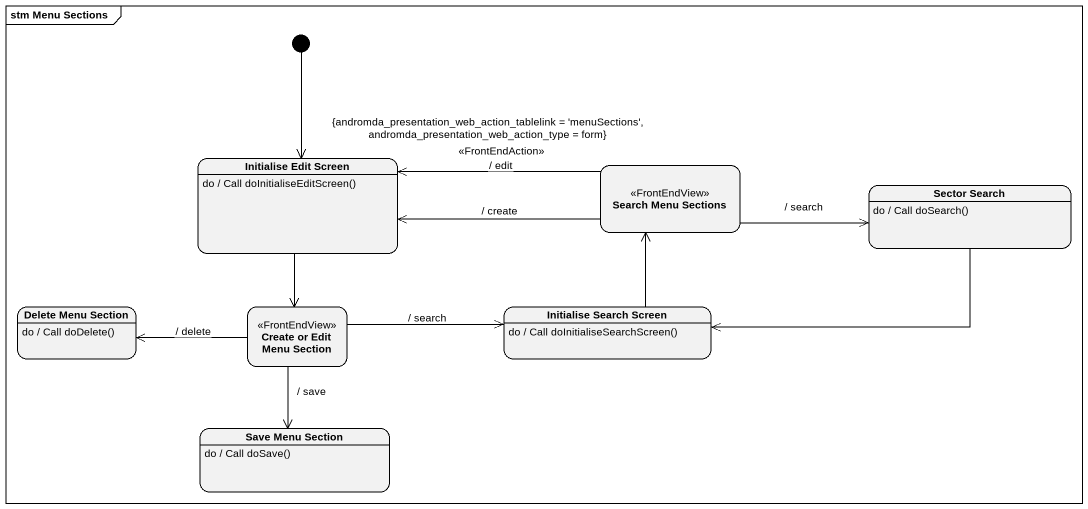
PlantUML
@startuml
mainframe stm Menu Sections
hide empty description
state "Initialise Edit Screen" as Initialise_Edit_Screen
Initialise_Edit_Screen : do / Call doInitialiseEditScreen()
state "Search Menu Sections" as Search_Menu_Sections <<FrontEndView>>
state "Sector Search" as Sector_Search
Sector_Search : do / Call doSearch()
state "Delete Menu Section" as Delete_Menu_Section
Delete_Menu_Section : do / Call doDelete()
state "Create or Edit Menu Section" as Create_or_Edit_Menu_Section <<FrontEndView>>
state "Initialise Search Screen" as Initialise_Search_Screen
Initialise_Search_Screen : do / Call doInitialiseSearchScreen()
state "Save Menu Section" as Save_Menu_Section
Save_Menu_Section : do / Call doSave()
[*] --> Initialise_Edit_Screen
Initialise_Edit_Screen --> Create_or_Edit_Menu_Section
Search_Menu_Sections -left-> Initialise_Edit_Screen : {andromda_presentation_web_action_tablelink = 'menuSections', andromda_presentation_web_action_type = form}\n<<FrontEndAction>>\n/ edit
Search_Menu_Sections -left-> Initialise_Edit_Screen : / create
Search_Menu_Sections -right-> Sector_Search : / search
Sector_Search -left-> Initialise_Search_Screen
Create_or_Edit_Menu_Section -left-> Delete_Menu_Section : / delete
Create_or_Edit_Menu_Section -right-> Initialise_Search_Screen : / search
Create_or_Edit_Menu_Section --> Save_Menu_Section : / save
Initialise_Search_Screen -up-> Search_Menu_Sections
@enduml
